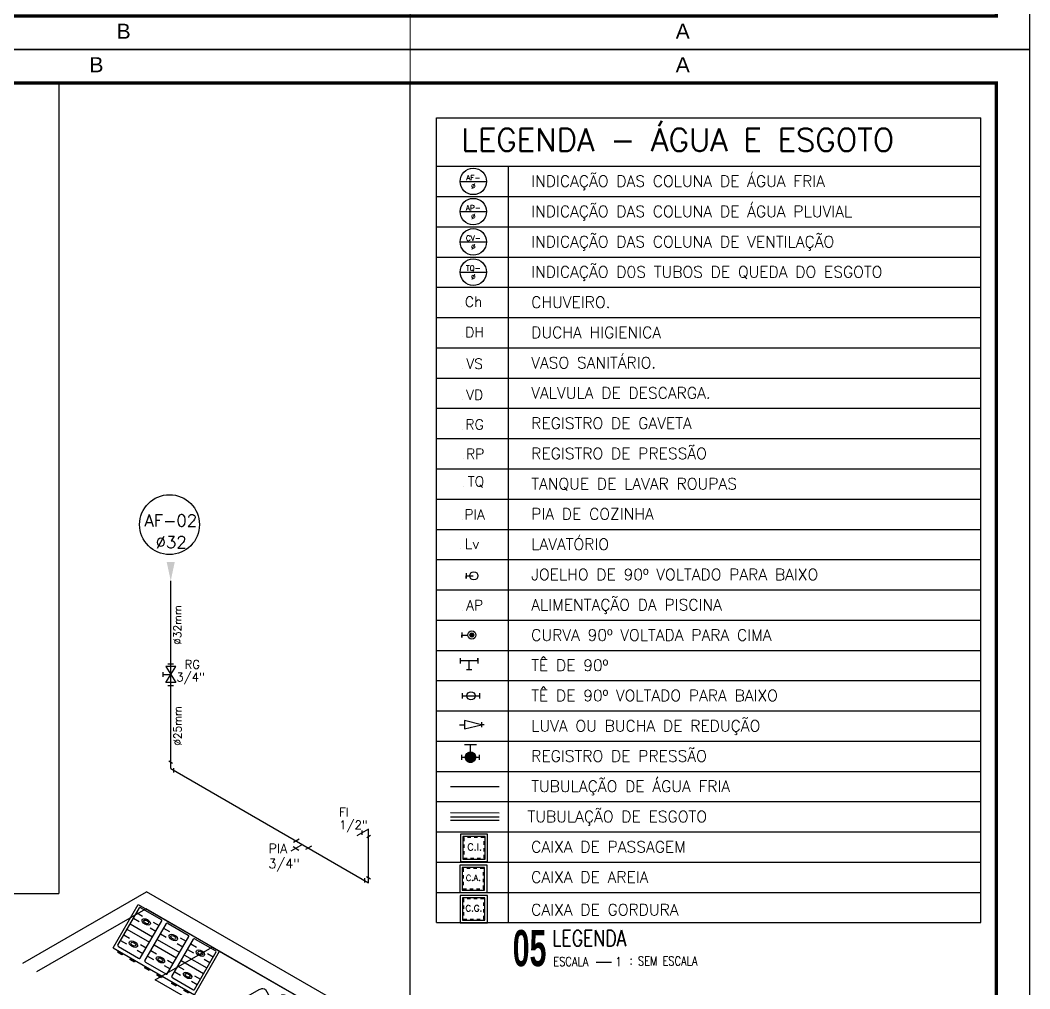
# Model space of a CAD drawing. Header units: millimetres. Extents: x -336 to -33, y -135 to 770.
# Drawn here: x -282.1 to -251.97, y 668.27 to 697.19 of the extents above; entities that cross this region are included whole.
import ezdxf
from ezdxf.enums import TextEntityAlignment as Align

# ---------------------------------------------------------------- set-up
doc = ezdxf.new("R2010")
doc.units = ezdxf.units.MM
doc.header["$LTSCALE"] = 50
doc.header["$MEASUREMENT"] = 0
for name, pattern in [('CONTINU', [0]), ('HIDDEN', [0.375, 0.25, -0.125]), ('HIDDENX2', [0.75, 0.5, -0.25])]:
    doc.linetypes.add(name, pattern=pattern)
doc.layers.get('0').update_dxf_attribs({"linetype": 'CONTINUOUS'})
for name, color, linetype in [('-HIDRO', 8, 'CONTINUOUS'), ('a-pem-m', 6, 'CONTINUOUS'), ('A-PEN-R', 1, 'CONTINUOUS'), ('A-PEN-Y', 2, 'CONTINUOUS'), ('AF', 5, 'CONTINUOUS'), ('CONEXAO_AG_FRIA', 2, 'CONTINUOUS'), ('CONEXÃO_HIDRÁULICA', 2, 'CONTINUOUS'), ('Diametro', 2, 'CONTINUOUS'), ('Eixo', 4, 'HIDDENX2'), ('HIDROGRAFIA', 4, 'CONTINUOUS'), ("LINHA - PROJETU'S", 1, 'CONTINUOUS'), ("PRANCHA - PROJETU'S", 7, 'CONTINUOUS'), ('Prumadas_L', 1, 'CONTINUOUS'), ('Prumadas_Q', 3, 'CONTINUOUS'), ('Prumadas_T', 2, 'CONTINUOUS'), ('TUBULAÇÃO_ESGOTO', 5, 'CONTINUOUS'), ('TUBULAÇÃO_HIDRÁULICA', 5, 'CONTINUOUS'), ('TXT_0', 7, 'CONTINUOUS'), ('TXT_1', 2, 'CONTINUOUS'), ('TXT_2', 6, 'CONTINUOUS')]:
    doc.layers.add(name, color=color, linetype=linetype)
doc.styles.add('ADITIVOCAD', font='ROMANS.shx')
doc.styles.add('ARIAL', font='arial.ttf', dxfattribs={"height": 2})
doc.styles.add('R80', font='simplex.shx', dxfattribs={"height": 12})
doc.styles.add('REG140', font='romans.shx', dxfattribs={"width": 0.8, "height": 0.35})
doc.styles.add('REG80', font='romans.shx', dxfattribs={"width": 0.8, "height": 0.2})
doc.styles.add('ROMANS', font='romans', dxfattribs={"height": 0.1})
doc.styles.add('SANSSERIF2', font='sanssb__.ttf', dxfattribs={"width": 0.8})

# ---------------------------------------------------------------- blocks, each defined once
blk = doc.blocks.new('ADFSGASDFG')
at = {"layer": "PRANCHA - PROJETU'S", "color": 1}
for p, q in [((360.678, 107.346), (276.578, 107.346)), ((360.678, 47.946), (360.678, 107.346)), ((276.578, 47.946), (360.678, 47.946))]:
    blk.add_line(p, q, dxfattribs=at)
at = {"layer": "PRANCHA - PROJETU'S", "color": 4, "const_width": 0.1}
blk.add_lwpolyline([(279.078, 106.346), (359.678, 106.346), (359.678, 48.946), (279.078, 48.946)], close=True, dxfattribs=at)
blk = doc.blocks.new('CRBODADOSÇ')
at = {"layer": "PRANCHA - PROJETU'S", "color": 3}
blk.add_line((164.825, 196.917), (165.288, 196.917), dxfattribs=at)
at = {"layer": "PRANCHA - PROJETU'S", "color": 3, "style": 'REG80', "width": 0.8}
for s, p in [('ESCALA', (163.548, 196.799)), ('1', (165.407, 196.799)), (':', (165.829, 196.842))]:
    blk.add_text(s, height=0.27, dxfattribs=at).set_placement(p)
at = {"layer": "PRANCHA - PROJETU'S", "color": 2, "style": 'REG140', "width": 0.8}
for tag, p in [('PROJETO', (163.521, 198.067)), ('DESENHO', (163.516, 197.395))]:
    blk.add_attdef(tag, p, '', height=0.472, dxfattribs=at)
at = {"layer": "PRANCHA - PROJETU'S", "style": 'SANSSERIF2', "width": 0.6}
blk.add_attdef('00', text='', height=1.08, dxfattribs=at).set_placement((162.84, 196.795), align=Align.CENTER)
at = {"layer": "PRANCHA - PROJETU'S", "color": 3, "style": 'REG80', "width": 0.8}
blk.add_attdef('ESCALA', (166.075, 196.813), '', height=0.27, dxfattribs=at)
blk = doc.blocks.new('Adh_Afn')
blk.add_line((-0.25, 0), (0.25, 0))
blk.add_circle((0, 0), 0.25)
at = {"flags": 8}
for tag, p in [('$AF', (0, 0.07)), ('$DIAM', (0, -0.091))]:
    blk.add_attdef(tag, text='', height=0.1, dxfattribs=at).set_placement(p, align=Align.MIDDLE)
blk = doc.blocks.new('ADH_HIUTILIZ1')
blk.add_line((0.12, 0), (0.12, 0))
at = {"flags": 8}
blk.add_attdef('$N', text='', height=0.09, dxfattribs=at).set_placement((0.2262, 0.0422), align=Align.MIDDLE)
blk = doc.blocks.new('Adh_cx_j90b')
blk.add_lwpolyline([(-0.068, 0.0225), (-0.068, -0.0225), (-0.068, 0), (-0.0056, 0)])
blk.add_circle((0, 0), 0.0359)
blk = doc.blocks.new('Adh_cx_c90c')
h = blk.add_hatch()
h.set_pattern_fill('_U', color=256, scale=0.002, angle=45, style=0, double=1, pattern_type=0)
h.set_pattern_definition([(45, (-6.0733674, -5.0413484), (-0.00141421356, 0.00141421356), []), (135, (-6.0733674, -5.0413484), (-0.00141421356, -0.00141421356), [])])
h.paths.add_polyline_path([(-0.017, 0, 1), (0.017, 0, 1)])
blk.add_lwpolyline([(-0.088, 0.0225), (-0.088, -0.0225), (-0.088, 0), (-0.0359, 0)])
for radius in [0.0359, 0.017]:
    blk.add_circle((0, 0), radius)
blk = doc.blocks.new('Adh_cx_te90')
for p, q in [((-0.075, -0.0225), (-0.075, 0.0225)), ((0.075, 0), (-0.075, 0)), ((0, -0.075), (0, 0)), ((0.075, 0), (0.075, 0.0225)), ((0.075, 0.0225), (0.075, -0.0225)), ((-0.0225, -0.075), (0.0225, -0.075))]:
    blk.add_line(p, q)
blk = doc.blocks.new('Adh_cx_te90b')
for p, q in [((-0.078, 0.0225), (-0.078, -0.0225)), ((-0.078, 0), (0.078, 0)), ((0.078, -0.0225), (0.078, 0.0225))]:
    blk.add_line(p, q)
blk.add_circle((0, 0), 0.0359)
blk = doc.blocks.new('Adh_cx_lvr')
for p, q in [((0, 0), (-0.15, 0.0375)), ((-0.15, 0.0375), (-0.15, -0.0375)), ((-0.15, -0.0375), (0, 0)), ((0, 0.0225), (0, -0.0225)), ((-0.195, 0), (-0.15, 0)), ((0.0225, 0), (0, 0))]:
    blk.add_line(p, q)
blk = doc.blocks.new('Adh_acs_rg')
h = blk.add_hatch()
h.set_pattern_fill('_U', color=256, scale=0.002, angle=45, style=0, double=1)
h.set_pattern_definition([(45, (-7.4131718, -5.1711377), (-0.00141421356, 0.00141421356), []), (135, (-7.4131718, -5.1711377), (-0.00141421356, -0.00141421356), [])])
h.paths.add_polyline_path([(-0.046, 0, 1), (0.046, 0, 1)])
for p, q in [((0.0525, 0.1082), (-0.0525, 0.1082)), ((0, 0.046), (0, 0.1082)), ((-0.078, 0.0225), (-0.078, -0.0225)), ((0.078, -0.0225), (0.078, 0.0225)), ((-0.078, 0), (-0.046, 0)), ((0.046, 0), (0.078, 0))]:
    blk.add_line(p, q)
blk.add_circle((0, 0), 0.046)
blk = doc.blocks.new('Adhs_RefTbl')
at = {"color": 0, "linetype": 'ByBlock', "ltscale": 0.5}
blk.add_line((-0.321, 0), (0.321, 0), dxfattribs=at)
blk = doc.blocks.new('inp_cx')
for p, q in [((40, 40), (-40, 40)), ((-40, 40), (-40, -40)), ((40, -40), (40, 40)), ((-40, -40), (40, -40))]:
    blk.add_line(p, q)
at = {"color": 1, "linetype": 'Continuous', "ltscale": 0.5}
for p, q in [((33, 33), (-33, 33)), ((-33, 33), (-33, -33)), ((33, -33), (33, 33)), ((-33, -33), (33, -33))]:
    blk.add_line(p, q, dxfattribs=at)
at = {"color": 1, "linetype": 'HIDDEN', "ltscale": 0.5}
for p, q in [((30, 30), (-30, 30)), ((-30, 30), (-30, -30)), ((30, -30), (30, 30)), ((-30, -30), (30, -30))]:
    blk.add_line(p, q, dxfattribs=at)
at = {"style": 'R80'}
blk.add_text('C.I.', height=20.59, dxfattribs=at).set_placement((-19.6, -7.5))
blk = doc.blocks.new('_cxgordu')
for p, q in [((40, 40), (-40, 40)), ((-40, 40), (-40, -40)), ((40, -40), (40, 40)), ((-40, -40), (40, -40))]:
    blk.add_line(p, q)
at = {"color": 1, "linetype": 'Continuous', "ltscale": 0.5}
for p, q in [((33, 33), (-33, 33)), ((-33, 33), (-33, -33)), ((33, -33), (33, 33)), ((-33, -33), (33, -33))]:
    blk.add_line(p, q, dxfattribs=at)
at = {"color": 1, "linetype": 'HIDDEN', "ltscale": 0.5}
for p, q in [((30, 30), (-30, 30)), ((-30, 30), (-30, -30)), ((30, -30), (30, 30)), ((-30, -30), (30, -30))]:
    blk.add_line(p, q, dxfattribs=at)
at = {"style": 'R80'}
blk.add_text('C.G.', height=18.48, dxfattribs=at).set_placement((-24.3, -6.9))
blk = doc.blocks.new('_cxareia')
for p, q in [((40, 40), (-40, 40)), ((-40, 40), (-40, -40)), ((40, -40), (40, 40)), ((-40, -40), (40, -40))]:
    blk.add_line(p, q)
at = {"color": 1, "linetype": 'Continuous', "ltscale": 0.5}
for p, q in [((33, 33), (-33, 33)), ((-33, 33), (-33, -33)), ((33, -33), (33, 33)), ((-33, -33), (33, -33))]:
    blk.add_line(p, q, dxfattribs=at)
at = {"color": 1, "linetype": 'HIDDEN', "ltscale": 0.5}
for p, q in [((30, 30), (-30, 30)), ((-30, 30), (-30, -30)), ((30, -30), (30, 30)), ((-30, -30), (30, -30))]:
    blk.add_line(p, q, dxfattribs=at)
at = {"style": 'R80'}
blk.add_text('C.A.', height=17.28, dxfattribs=at).set_placement((-22, -6.1))
blk = doc.blocks.new('*U1045', base_point=(2541.5, 289.3))
for p, q in [((2535.8, 298.7), (2547.3, 280)), ((2535.8, 280), (2547.3, 298.7)), ((2547.3, 298.7), (2535.8, 298.7)), ((2538.2, 302), (2544.9, 302)), ((2541.5, 289.3), (2532.6, 289.3)), ((2547.3, 280), (2535.8, 280)), ((2538.2, 276.7), (2544.9, 276.7))]:
    blk.add_line(p, q)
at = {"linetype": 'Continuous'}
blk.add_line((2532.6, 286.6), (2532.6, 292.1), dxfattribs=at)
blk = doc.blocks.new('Fogão03_6')
at = {"layer": 'a-pem-m', "color": 8}
for p, q in [((-0.35, -0.65), (-0.35, 0)), ((-0.35, 0), (0.35, 0)), ((-0.35, 0), (0.35, 0)), ((-0.35, -0.65), (-0.35, 0)), ((-0.33, -0.59), (-0.33, -0.03)), ((-0.33, -0.59), (-0.33, -0.03)), ((-0.32, -0.02), (-0.1467, -0.02)), ((-0.32, -0.02), (-0.1467, -0.02)), ((-0.1367, -0.59), (-0.1367, -0.03)), ((-0.1367, -0.59), (-0.1367, -0.03)), ((-0.0967, -0.59), (-0.0967, -0.03)), ((-0.0967, -0.59), (-0.0967, -0.03)), ((-0.0867, -0.02), (0.0867, -0.02)), ((-0.0867, -0.02), (0.0867, -0.02)), ((0.0967, -0.59), (0.0967, -0.03)), ((0.0967, -0.59), (0.0967, -0.03)), ((0.1367, -0.59), (0.1367, -0.03)), ((0.1367, -0.59), (0.1367, -0.03)), ((0.1467, -0.02), (0.32, -0.02)), ((0.1467, -0.02), (0.32, -0.02)), ((0.33, -0.59), (0.33, -0.03)), ((0.33, -0.59), (0.33, -0.03)), ((0.35, -0.65), (0.35, 0)), ((0.35, -0.65), (0.35, 0)), ((-0.33, -0.1029), (-0.28, -0.1029)), ((-0.33, -0.1029), (-0.28, -0.1029)), ((-0.1867, -0.1029), (-0.1367, -0.1029)), ((-0.1867, -0.1029), (-0.1367, -0.1029)), ((-0.0967, -0.1029), (-0.0467, -0.1029)), ((-0.0967, -0.1029), (-0.0467, -0.1029)), ((0.0467, -0.1029), (0.0967, -0.1029)), ((0.0467, -0.1029), (0.0967, -0.1029)), ((0.1367, -0.1029), (0.1867, -0.1029)), ((0.1367, -0.1029), (0.1867, -0.1029)), ((0.28, -0.1029), (0.33, -0.1029)), ((0.28, -0.1029), (0.33, -0.1029)), ((-0.33, -0.1857), (-0.28, -0.1857)), ((-0.33, -0.1857), (-0.28, -0.1857)), ((-0.1867, -0.1857), (-0.1367, -0.1857)), ((-0.1867, -0.1857), (-0.1367, -0.1857)), ((-0.0967, -0.1857), (-0.0467, -0.1857)), ((-0.0967, -0.1857), (-0.0467, -0.1857)), ((0.0467, -0.1857), (0.0967, -0.1857)), ((0.0467, -0.1857), (0.0967, -0.1857)), ((0.1367, -0.1857), (0.1867, -0.1857)), ((0.1367, -0.1857), (0.1867, -0.1857)), ((0.28, -0.1857), (0.33, -0.1857)), ((0.28, -0.1857), (0.33, -0.1857)), ((-0.33, -0.2686), (-0.1367, -0.2686)), ((-0.33, -0.2686), (-0.1367, -0.2686)), ((-0.0967, -0.2686), (0.0967, -0.2686)), ((-0.0967, -0.2686), (0.0967, -0.2686)), ((0.1367, -0.2686), (0.33, -0.2686)), ((0.1367, -0.2686), (0.33, -0.2686)), ((-0.33, -0.3514), (-0.1367, -0.3514)), ((-0.33, -0.3514), (-0.1367, -0.3514)), ((-0.0967, -0.3514), (0.0967, -0.3514)), ((-0.0967, -0.3514), (0.0967, -0.3514)), ((0.1367, -0.3514), (0.33, -0.3514)), ((0.1367, -0.3514), (0.33, -0.3514)), ((-0.33, -0.4343), (-0.28, -0.4343)), ((-0.33, -0.4343), (-0.28, -0.4343)), ((-0.1867, -0.4343), (-0.1367, -0.4343)), ((-0.1867, -0.4343), (-0.1367, -0.4343)), ((-0.0967, -0.4343), (-0.0467, -0.4343)), ((-0.0967, -0.4343), (-0.0467, -0.4343)), ((0.0467, -0.4343), (0.0967, -0.4343)), ((0.0467, -0.4343), (0.0967, -0.4343)), ((0.1367, -0.4343), (0.1867, -0.4343)), ((0.1367, -0.4343), (0.1867, -0.4343)), ((0.28, -0.4343), (0.33, -0.4343)), ((0.28, -0.4343), (0.33, -0.4343)), ((-0.33, -0.5171), (-0.28, -0.5171)), ((-0.33, -0.5171), (-0.28, -0.5171)), ((-0.1867, -0.5171), (-0.1367, -0.5171)), ((-0.1867, -0.5171), (-0.1367, -0.5171)), ((-0.0967, -0.5171), (-0.0467, -0.5171)), ((-0.0967, -0.5171), (-0.0467, -0.5171)), ((0.0467, -0.5171), (0.0967, -0.5171)), ((0.0467, -0.5171), (0.0967, -0.5171)), ((0.1367, -0.5171), (0.1867, -0.5171)), ((0.1367, -0.5171), (0.1867, -0.5171)), ((0.28, -0.5171), (0.33, -0.5171)), ((0.28, -0.5171), (0.33, -0.5171)), ((-0.32, -0.6), (-0.1467, -0.6)), ((-0.32, -0.6), (-0.1467, -0.6)), ((-0.0867, -0.6), (0.0867, -0.6)), ((-0.0867, -0.6), (0.0867, -0.6)), ((0.1467, -0.6), (0.32, -0.6)), ((0.1467, -0.6), (0.32, -0.6)), ((-0.35, -0.65), (0.35, -0.65)), ((-0.35, -0.65), (0.35, -0.65)), ((-0.3068, -0.65), (-0.3068, -0.67)), ((-0.3068, -0.65), (-0.3068, -0.67)), ((-0.2669, -0.66), (-0.3068, -0.66)), ((-0.2669, -0.66), (-0.3068, -0.66)), ((-0.2669, -0.67), (-0.3068, -0.67)), ((-0.2669, -0.67), (-0.3068, -0.67)), ((-0.2669, -0.65), (-0.2669, -0.67)), ((-0.2669, -0.65), (-0.2669, -0.67)), ((-0.1998, -0.65), (-0.1998, -0.67)), ((-0.1998, -0.65), (-0.1998, -0.67)), ((-0.1599, -0.66), (-0.1998, -0.66)), ((-0.1599, -0.66), (-0.1998, -0.66)), ((-0.1599, -0.67), (-0.1998, -0.67)), ((-0.1599, -0.67), (-0.1998, -0.67)), ((-0.1599, -0.65), (-0.1599, -0.67)), ((-0.1599, -0.65), (-0.1599, -0.67)), ((-0.0734, -0.65), (-0.0734, -0.67)), ((-0.0734, -0.65), (-0.0734, -0.67)), ((-0.0335, -0.66), (-0.0734, -0.66)), ((-0.0335, -0.66), (-0.0734, -0.66)), ((-0.0335, -0.67), (-0.0734, -0.67)), ((-0.0335, -0.67), (-0.0734, -0.67)), ((-0.0335, -0.65), (-0.0335, -0.67)), ((-0.0335, -0.65), (-0.0335, -0.67)), ((0.0335, -0.65), (0.0335, -0.67)), ((0.0335, -0.65), (0.0335, -0.67)), ((0.0734, -0.66), (0.0335, -0.66)), ((0.0734, -0.66), (0.0335, -0.66)), ((0.0734, -0.67), (0.0335, -0.67)), ((0.0734, -0.67), (0.0335, -0.67)), ((0.0734, -0.65), (0.0734, -0.67)), ((0.0734, -0.65), (0.0734, -0.67)), ((0.1599, -0.65), (0.1599, -0.67)), ((0.1599, -0.65), (0.1599, -0.67)), ((0.1998, -0.66), (0.1599, -0.66)), ((0.1998, -0.66), (0.1599, -0.66)), ((0.1998, -0.67), (0.1599, -0.67)), ((0.1998, -0.67), (0.1599, -0.67)), ((0.1998, -0.65), (0.1998, -0.67)), ((0.1998, -0.65), (0.1998, -0.67)), ((0.2669, -0.65), (0.2669, -0.67)), ((0.2669, -0.65), (0.2669, -0.67)), ((0.3067, -0.66), (0.2669, -0.66)), ((0.3067, -0.66), (0.2669, -0.66)), ((0.3067, -0.67), (0.2669, -0.67)), ((0.3067, -0.67), (0.2669, -0.67)), ((0.3067, -0.65), (0.3067, -0.67)), ((0.3067, -0.65), (0.3067, -0.67))]:
    blk.add_line(p, q, dxfattribs=at)
for centre, radius in [((-0.2333, -0.1443), 0.0341), ((-0.2333, -0.1443), 0.0341), ((-0.2333, -0.1443), 0.02), ((-0.2333, -0.1443), 0.02), ((0, -0.1443), 0.0341), ((0, -0.1443), 0.0341), ((0, -0.1443), 0.02), ((0, -0.1443), 0.02), ((0.2333, -0.1443), 0.0341), ((0.2333, -0.1443), 0.0341), ((0.2333, -0.1443), 0.02), ((0.2333, -0.1443), 0.02), ((-0.2333, -0.4757), 0.0341), ((-0.2333, -0.4757), 0.0341), ((0, -0.4757), 0.0341), ((0, -0.4757), 0.0341), ((0.2333, -0.4757), 0.0341), ((0.2333, -0.4757), 0.0341), ((-0.2333, -0.4757), 0.02), ((-0.2333, -0.4757), 0.02), ((0, -0.4757), 0.02), ((0, -0.4757), 0.02), ((0.2333, -0.4757), 0.02), ((0.2333, -0.4757), 0.02)]:
    blk.add_circle(centre, radius, dxfattribs=at)
for centre, start, end in [((-0.32, -0.03), 89.99946, 179.99964), ((-0.32, -0.03), 89.99946, 179.99964), ((-0.1467, -0.03), 359.99964, 89.99946), ((-0.1467, -0.03), 359.99964, 89.99946), ((-0.0867, -0.03), 89.99946, 179.99964), ((-0.0867, -0.03), 89.99946, 179.99964), ((0.0867, -0.03), 359.99964, 89.99946), ((0.0867, -0.03), 359.99964, 89.99946), ((0.1467, -0.03), 89.99946, 179.99964), ((0.1467, -0.03), 89.99946, 179.99964), ((0.32, -0.03), 359.99964, 89.99946), ((0.32, -0.03), 359.99964, 89.99946), ((-0.32, -0.59), 179.99964, 269.99946), ((-0.32, -0.59), 179.99964, 269.99946), ((-0.1467, -0.59), 269.99946, 359.99964), ((-0.1467, -0.59), 269.99946, 359.99964), ((-0.0867, -0.59), 179.99964, 269.99946), ((-0.0867, -0.59), 179.99964, 269.99946), ((0.0867, -0.59), 269.99946, 359.99964), ((0.0867, -0.59), 269.99946, 359.99964), ((0.1467, -0.59), 179.99964, 269.99946), ((0.1467, -0.59), 179.99964, 269.99946), ((0.32, -0.59), 269.99946, 359.99964), ((0.32, -0.59), 269.99946, 359.99964)]:
    blk.add_arc(centre, 0.01, start, end, dxfattribs=at)
blk = doc.blocks.new('Cuba coz')
at = {"color": 8}
blk.add_line((7.5, -4.5), (7.5, -2.41), dxfattribs=at)
for points in [[(13.41, -6.5), (13.41, -20, 0.414214), (17.41, -24), (44.41, -24, 0.414214), (48.41, -20), (48.41, 20, 0.414214), (44.41, 24), (17.41, 24, 0.414214), (13.41, 20), (13.41, 0.74)], [(6.7, 1.75), (6, 1.75, 0.546464), (4.41, -0.73, -0.10784), (4.5, -1.15), (4.5, -5.5)], [(11.72, 2.5), (7.96, 2.5, 0.133256), (7.32, 2.33, 0.106756), (6.71, 1.77, 0.082828), (6.34, 0.99, 0.071352), (6.19, 0, 0.071352), (6.34, -0.99, 0.082828), (6.71, -1.77, 0.106756), (7.32, -2.33, 0.133256), (7.96, -2.5), (11.72, -2.5)], [(4.41, -0.73, 0.293273), (6, -1.75), (6.7, -1.75)], [(13.41, -1), (13.41, -4.5, 0.414214)]]:
    blk.add_lwpolyline(points, format="xyb", dxfattribs=at)
for points in [[(11.72, -2.5, 0.133256), (12.36, -2.33, 0.106756), (12.97, -1.77, 0.082828), (13.35, -0.99, 0.071352), (13.49, 0, 0.071352), (13.35, 0.99, 0.082828), (12.97, 1.77, 0.106756), (12.36, 2.33, 0.133256), (11.72, 2.5, 0.133256), (11.08, 2.33, 0.106756), (10.47, 1.77, 0.082828), (10.1, 0.99, 0.071352), (9.95, 0, 0.071352), (10.1, -0.99, 0.082828), (10.47, -1.77, 0.106756), (11.08, -2.33, 0.133256)], [(12.47, 0.75, 0.133256), (12.28, 0.7, 0.106756), (12.1, 0.53, 0.082828), (11.98, 0.3, 0.071352), (11.94, 0, 0.071352), (11.98, -0.3, 0.082828), (12.1, -0.53, 0.106756), (12.28, -0.7, 0.133256), (12.47, -0.75, 0.133256), (12.66, -0.7, 0.106756), (12.85, -0.53, 0.082828), (12.96, -0.3, 0.071352), (13, 0, 0.071352), (12.96, 0.3, 0.082828), (12.85, 0.53, 0.106756), (12.66, 0.7, 0.133256)], [(6, -6.5), (23, -6.5, 1), (23, -4.5), (6, -4.5, 1)]]:
    blk.add_lwpolyline(points, format="xyb", close=True, dxfattribs=at)
for radius in [3, 1.75]:
    blk.add_circle((30.91, 0), radius, dxfattribs=at)
for centre, radius, start, end in [((6, 0), 3.5, 45.58469, 244.62307), ((6, -5.5), 1.5, 41.81031, 318.18969), ((6, 0), 3.5, 295.37693, 314.41531), ((23, -5.5), 1.25, 233.1301, 126.8699)]:
    blk.add_arc(centre, radius, start, end, dxfattribs=at)
blk = doc.blocks.new('cozinha')
at = {"layer": '-HIDRO', "linetype": 'Continuous'}
for p, q in [((-1.3625, 0.3774), (-0.4377, 1.3021)), ((1.4361, -0.5717), (-0.4377, 1.3021)), ((-1.2564, 0.2713), (-0.4448, 1.0829)), ((1.323, -0.6849), (-0.4448, 1.0829)), ((0.2623, -1.5334), (1.2169, -0.5788)), ((1.323, -0.6849), (1.4361, -0.5717)), ((1.323, -0.6849), (1.429, -0.7909)), ((0.4744, -1.7455), (1.429, -0.7909)), ((0.2623, -1.5334), (0.4744, -1.7455))]:
    blk.add_line(p, q, dxfattribs=at)
at = {"layer": '-HIDRO', "linetype": 'CONTINU'}
blk.add_lwpolyline([(0.7901, -1.0005), (-0.3741, 0.1637), (0.0502, 0.5879), (1.2169, -0.5788)], close=True, dxfattribs=at)
at = {"layer": '-HIDRO', "linetype": 'Continuous', "rotation": 315}
blk.add_blockref('Fogão03_6', (-0.1973, 0.8354), dxfattribs=at)
at = {"layer": '-HIDRO', "xscale": -0.01000000000021828, "yscale": 0.01000000000021828, "zscale": 0.01, "rotation": 45}
blk.add_blockref('Cuba coz', (0.6219, -0.0193, -6.3346), dxfattribs=at)
at = {"layer": 'Diametro', "style": 'ROMANS'}
blk.add_text('DETALHE 02', height=0.1, rotation=315.15393, dxfattribs=at).set_placement((0.0378, -0.4747), align=Align.CENTER)

msp = doc.modelspace()

# ---------------------------------------------------------------- linework, layer by layer
at = {"layer": 'A-PEN-R'}
for p, q in [((-280.945, 695.311), (-280.945, 671.119)), ((-270.465, 667.653), (-270.465, 695.311)), ((-311.256, 671.119), (-280.945, 671.119))]:
    msp.add_line(p, q, dxfattribs=at)
at = {"layer": 'A-PEN-Y'}
for p, q in [((-273.772, 672.735), (-273.945, 672.635)), ((-273.957, 672.515), (-273.784, 672.415)), ((-273.411, 672.527), (-273.584, 672.427)), ((-271.822, 671.576), (-271.822, 671.443)), ((-271.76, 671.626), (-271.645, 671.559))]:
    msp.add_line(p, q, dxfattribs=at)
at = {"layer": 'AF'}
for p, q in [((-277.608, 674.85), (-277.608, 680.45)), ((-277.608, 674.85), (-271.703, 671.44)), ((-271.703, 673.041), (-272.049, 672.841)), ((-271.703, 671.44), (-271.703, 673.041)), ((-273.674, 672.579), (-274.021, 672.379))]:
    msp.add_line(p, q, dxfattribs=at)
at = {"layer": 'CONEXÃO_HIDRÁULICA'}
for p, q in [((-277.552, 674.998), (-277.664, 675.063)), ((-277.516, 674.732), (-277.516, 674.862)), ((-271.89, 672.869), (-271.89, 672.998)), ((-271.759, 672.792), (-271.646, 672.857))]:
    msp.add_line(p, q, dxfattribs=at)
at = {"layer": 'Eixo'}
msp.add_line((-269.253, 673.408), (-267.804, 673.407), dxfattribs=at)
at = {"layer": "LINHA - PROJETU'S", "color": 1, "const_width": 0.03}
for points in [[(-252.965, 707.399), (-270.465, 707.399), (-270.465, 696.311)], [(-270.465, 696.311), (-270.465, 695.311)]]:
    msp.add_lwpolyline(points, dxfattribs=at)
at = {"layer": "PRANCHA - PROJETU'S", "color": 1}
msp.add_lwpolyline([(-252.965, 673.061), (-252.965, 695.311), (-270.465, 695.311)], dxfattribs=at)
at = {"layer": 'Prumadas_L'}
msp.add_solid([(-277.608, 680.45), (-277.728, 681.013), (-277.488, 681.013)], dxfattribs=at)
at = {"layer": 'Prumadas_Q'}
msp.add_circle((-277.643, 682.13), 0.893, dxfattribs=at)
at = {"layer": 'TUBULAÇÃO_ESGOTO'}
for p, q in [((-267.804, 673.52), (-269.253, 673.521)), ((-267.804, 673.294), (-269.253, 673.295))]:
    msp.add_line(p, q, dxfattribs=at)
at = {"layer": 'TXT_1'}
for p, q in [((-269.671, 670.246), (-269.671, 694.275)), ((-269.671, 694.275), (-253.425, 694.275)), ((-269.671, 670.246), (-269.671, 694.275)), ((-253.425, 670.246), (-253.425, 694.275)), ((-269.671, 692.83), (-253.425, 692.83)), ((-267.526, 670.246), (-267.526, 692.83)), ((-269.671, 691.926), (-253.425, 691.926)), ((-269.671, 691.023), (-253.425, 691.023)), ((-269.671, 690.12), (-253.425, 690.12)), ((-269.671, 689.216), (-253.425, 689.216)), ((-269.671, 688.313), (-253.425, 688.313)), ((-269.671, 687.41), (-253.425, 687.41)), ((-269.671, 686.506), (-253.425, 686.506)), ((-269.671, 685.603), (-253.425, 685.603)), ((-269.671, 684.699), (-253.425, 684.699)), ((-269.671, 683.796), (-253.425, 683.796)), ((-269.671, 682.893), (-253.425, 682.893)), ((-269.671, 681.989), (-253.425, 681.989)), ((-269.671, 681.086), (-253.425, 681.086)), ((-269.671, 680.183), (-253.425, 680.183)), ((-269.671, 679.279), (-253.425, 679.279)), ((-269.671, 679.279), (-253.425, 679.279)), ((-269.671, 678.376), (-253.425, 678.376)), ((-269.671, 677.473), (-253.425, 677.473)), ((-269.671, 676.569), (-253.425, 676.569)), ((-269.671, 675.666), (-253.425, 675.666)), ((-269.671, 674.763), (-253.425, 674.763)), ((-269.671, 674.763), (-253.425, 674.763)), ((-269.671, 673.859), (-253.425, 673.859)), ((-269.671, 672.956), (-253.425, 672.956)), ((-269.671, 672.052), (-253.425, 672.052)), ((-269.671, 671.149), (-253.425, 671.149)), ((-269.671, 670.246), (-253.425, 670.246))]:
    msp.add_line(p, q, dxfattribs=at)

# ---------------------------------------------------------------- block references
at = {"layer": 'AF', "xscale": 4, "yscale": 2.3094, "zscale": 4}
msp.add_blockref('cozinha', (-276.576, 668.161), dxfattribs=at)
at = {"layer": 'CONEXAO_AG_FRIA', "xscale": 0.02560000000084983, "yscale": 0.02559999999994034, "zscale": 2.56}
msp.add_blockref('*U1045', (-277.608, 677.65), dxfattribs=at)
at = {"layer": 'HIDROGRAFIA', "xscale": 0.01016275671760874, "yscale": 0.01016275671658174, "zscale": 0.01016275671656531}
for name, p in [('inp_cx', (-268.555, 672.479)), ('_cxareia', (-268.574, 671.556)), ('_cxgordu', (-268.563, 670.652))]:
    msp.add_blockref(name, p, dxfattribs=at)
at = {"layer": "PRANCHA - PROJETU'S", "color": 1}
for p in [(-612.643, 648.365), (-612.643, 588.965)]:
    msp.add_blockref('ADFSGASDFG', p, dxfattribs=at)
at = {"layer": "PRANCHA - PROJETU'S"}
msp.add_blockref('CRBODADOSÇ', (-429.737, 472.151), dxfattribs=at).add_auto_attribs({'ESCALA': 'SEM ESCALA', 'DESENHO': 'LEGENDA', '00': '05'})
at = {"layer": 'TUBULAÇÃO_HIDRÁULICA', "xscale": 2.258390381458958, "yscale": 2.258390381458958, "zscale": 2.258390381458958}
msp.add_blockref('Adhs_RefTbl', (-268.528, 674.311), dxfattribs=at)
at = {"layer": 'TXT_1'}
ref = msp.add_blockref('Adh_Afn', (-268.576, 692.378), dxfattribs=dict(at, xscale=1.58087326702086, yscale=1.58087326702086, zscale=1.58087326702127))
ref.add_attrib('$AF', 'AF-', dxfattribs={"layer": '0', "height": 0.1581, "style": 'ADITIVOCAD', "flags": 8}).set_placement((-268.576, 692.489), align=Align.MIDDLE)
ref.add_attrib('$DIAM', '%%C', dxfattribs={"layer": '0', "height": 0.1581, "style": 'ADITIVOCAD', "flags": 8}).set_placement((-268.576, 692.234), align=Align.MIDDLE)
ref = msp.add_blockref('Adh_Afn', (-268.576, 691.475), dxfattribs=dict(at, xscale=1.58087326702086, yscale=1.58087326702086, zscale=1.58087326702127))
ref.add_attrib('$AF', 'AP-', dxfattribs={"layer": '0', "height": 0.1581, "style": 'ADITIVOCAD', "flags": 8}).set_placement((-268.576, 691.586), align=Align.MIDDLE)
ref.add_attrib('$DIAM', '%%C', dxfattribs={"layer": '0', "height": 0.1581, "style": 'ADITIVOCAD', "flags": 8}).set_placement((-268.576, 691.331), align=Align.MIDDLE)
ref = msp.add_blockref('Adh_Afn', (-268.576, 690.571), dxfattribs=dict(at, xscale=1.58087326702086, yscale=1.58087326702086, zscale=1.58087326702127))
ref.add_attrib('$AF', 'CV-', dxfattribs={"layer": '0', "height": 0.1581, "style": 'ADITIVOCAD', "flags": 8}).set_placement((-268.576, 690.682), align=Align.MIDDLE)
ref.add_attrib('$DIAM', '%%C', dxfattribs={"layer": '0', "height": 0.1581, "style": 'ADITIVOCAD', "flags": 8}).set_placement((-268.576, 690.428), align=Align.MIDDLE)
ref = msp.add_blockref('Adh_Afn', (-268.576, 689.668), dxfattribs=dict(at, xscale=1.58087326702086, yscale=1.58087326702086, zscale=1.58087326702127))
ref.add_attrib('$AF', 'TQ-', dxfattribs={"layer": '0', "height": 0.1581, "style": 'ADITIVOCAD', "flags": 8}).set_placement((-268.576, 689.779), align=Align.MIDDLE)
ref.add_attrib('$DIAM', '%%C', dxfattribs={"layer": '0', "height": 0.1581, "style": 'ADITIVOCAD', "flags": 8}).set_placement((-268.576, 689.524), align=Align.MIDDLE)
ref = msp.add_blockref('ADH_HIUTILIZ1', (-269.334, 688.643), dxfattribs=dict(at, xscale=3.387585572188437, yscale=3.387585572188437, zscale=3.387585572188437))
ref.add_attrib('$N', 'Ch', dxfattribs={"layer": '0', "height": 0.3049, "style": 'ADITIVOCAD', "flags": 8}).set_placement((-268.567, 688.786), align=Align.MIDDLE)
ref = msp.add_blockref('ADH_HIUTILIZ1', (-269.303, 687.733), dxfattribs=dict(at, xscale=3.387585572188437, yscale=3.387585572188437, zscale=3.387585572188437))
ref.add_attrib('$N', 'DH', dxfattribs={"layer": '0', "height": 0.3049, "style": 'ADITIVOCAD', "flags": 8}).set_placement((-268.537, 687.876), align=Align.MIDDLE)
ref = msp.add_blockref('ADH_HIUTILIZ1', (-269.303, 686.791), dxfattribs=dict(at, xscale=3.387585572188437, yscale=3.387585572188437, zscale=3.387585572188437))
ref.add_attrib('$N', 'VS', dxfattribs={"layer": '0', "height": 0.3049, "style": 'ADITIVOCAD', "flags": 8}).set_placement((-268.537, 686.934), align=Align.MIDDLE)
ref = msp.add_blockref('ADH_HIUTILIZ1', (-269.303, 685.861), dxfattribs=dict(at, xscale=3.387585572188437, yscale=3.387585572188437, zscale=3.387585572188437))
ref.add_attrib('$N', 'VD', dxfattribs={"layer": '0', "height": 0.3049, "style": 'ADITIVOCAD', "flags": 8}).set_placement((-268.537, 686.004), align=Align.MIDDLE)
ref = msp.add_blockref('ADH_HIUTILIZ1', (-269.303, 684.976), dxfattribs=dict(at, xscale=3.387585572188437, yscale=3.387585572188437, zscale=3.387585572188437))
ref.add_attrib('$N', 'RG', dxfattribs={"layer": '0', "height": 0.3049, "style": 'ADITIVOCAD', "flags": 8}).set_placement((-268.537, 685.12), align=Align.MIDDLE)
ref = msp.add_blockref('ADH_HIUTILIZ1', (-269.286, 684.097), dxfattribs=dict(at, xscale=3.387585572188437, yscale=3.387585572188437, zscale=3.387585572188437))
ref.add_attrib('$N', 'RP', dxfattribs={"layer": '0', "height": 0.3049, "style": 'ADITIVOCAD', "flags": 8}).set_placement((-268.52, 684.24), align=Align.MIDDLE)
ref = msp.add_blockref('ADH_HIUTILIZ1', (-269.264, 683.259), dxfattribs=dict(at, xscale=3.387585572188437, yscale=3.387585572188437, zscale=3.387585572188437))
ref.add_attrib('$N', 'TQ', dxfattribs={"layer": '0', "height": 0.3049, "style": 'ADITIVOCAD', "flags": 8}).set_placement((-268.498, 683.402), align=Align.MIDDLE)
ref = msp.add_blockref('ADH_HIUTILIZ1', (-269.303, 682.29), dxfattribs=dict(at, xscale=3.387585572188437, yscale=3.387585572188437, zscale=3.387585572188437))
ref.add_attrib('$N', 'PIA', dxfattribs={"layer": '0', "height": 0.3049, "style": 'ADITIVOCAD', "flags": 8}).set_placement((-268.537, 682.433), align=Align.MIDDLE)
ref = msp.add_blockref('ADH_HIUTILIZ1', (-269.38, 681.417), dxfattribs=dict(at, xscale=3.387585572188437, yscale=3.387585572188437, zscale=3.387585572188437))
ref.add_attrib('$N', 'Lv', dxfattribs={"layer": '0', "height": 0.3049, "style": 'ADITIVOCAD', "flags": 8}).set_placement((-268.614, 681.56), align=Align.MIDDLE)
at = {"layer": 'TXT_1', "xscale": 3.387585572188437, "yscale": 3.387585572188437, "zscale": 3.387585572188437}
for name, p in [('Adh_cx_j90b', (-268.56, 680.602)), ('Adh_cx_c90c', (-268.621, 678.834)), ('Adh_cx_te90', (-268.7, 678.062)), ('Adh_cx_te90b', (-268.647, 677.017)), ('Adh_cx_lvr', (-268.329, 676.157)), ('Adh_acs_rg', (-268.66, 675.185))]:
    msp.add_blockref(name, p, dxfattribs=at)
at = {"layer": 'TXT_1'}
ref = msp.add_blockref('ADH_HIUTILIZ1', (-269.303, 679.58), dxfattribs=dict(at, xscale=3.387585572188437, yscale=3.387585572188437, zscale=3.387585572188437))
ref.add_attrib('$N', 'AP', dxfattribs={"layer": '0', "height": 0.3049, "style": 'ADITIVOCAD', "flags": 8}).set_placement((-268.537, 679.723), align=Align.MIDDLE)

# ---------------------------------------------------------------- texts
at = {"layer": 'CONEXAO_AG_FRIA', "style": 'ROMANS'}
for s, height, p in [('RG', 0.256, (-277.196, 677.828)), ('3/4"', 0.256, (-277.443, 677.45)), ('FI', 0.256, (-272.582, 673.42)), ('1/2"', 0.256, (-272.582, 673.036)), ('PIA', 0.28, (-274.691, 672.32)), ('3/4"', 0.28, (-274.691, 671.87))]:
    msp.add_text(s, height=height, dxfattribs=at).set_placement(p)
at = {"layer": 'Diametro', "style": 'ROMANS'}
for s, p in [('%%C32mm', (-277.295, 679.134)), ('%%C25mm', (-277.29, 676.12))]:
    msp.add_text(s, height=0.2304, rotation=90, dxfattribs=at).set_placement(p, align=Align.CENTER)
at = {"layer": "PRANCHA - PROJETU'S", "color": 50, "linetype": 'Continuous', "style": 'ARIAL'}
for s, p in [('B', (-279.013, 696.861)), ('A', (-262.325, 696.861)), ('B', (-279.825, 695.861)), ('A', (-262.325, 695.861))]:
    msp.add_text(s, height=0.45, dxfattribs=at).set_placement(p, align=Align.MIDDLE)
at = {"layer": 'Prumadas_T', "style": 'ROMANS'}
for s, p in [('AF-02', (-277.608, 682.073)), ('%%C32', (-277.596, 681.425))]:
    msp.add_text(s, height=0.36, dxfattribs=at).set_placement(p, align=Align.CENTER)
at = {"layer": 'TXT_0', "style": 'ADITIVOCAD'}
for s, height, p in [('INDICAÇÃO DAS COLUNA DE ÁGUA FRIA', 0.33876, (-266.848, 692.215)), ('INDICAÇÃO DAS COLUNA DE ÁGUA PLUVIAL', 0.33876, (-266.848, 691.311)), ('INDICAÇÃO DAS COLUNA DE VENTILAÇÃO', 0.33876, (-266.848, 690.408)), ('INDICAÇÃO D0S TUBOS DE QUEDA DO ESGOTO', 0.33876, (-266.848, 689.505)), ('CHUVEIRO.', 0.3388, (-266.848, 688.601)), ('DUCHA HIGIENICA', 0.33876, (-266.848, 687.698)), ('VASO SANITÁRIO.', 0.33876, (-266.848, 686.795)), ('VALVULA DE DESCARGA.', 0.33876, (-266.848, 685.891)), ('REGISTRO DE GAVETA', 0.33876, (-266.848, 684.988)), ('REGISTRO DE PRESSÃO', 0.33876, (-266.848, 684.084)), ('TANQUE DE LAVAR ROUPAS', 0.33876, (-266.848, 683.181)), ('PIA DE COZINHA', 0.33876, (-266.848, 682.278)), ('LAVATÓRIO', 0.3388, (-266.848, 681.374)), ('JOELHO DE 90º VOLTADO PARA BAIXO', 0.33876, (-266.848, 680.471)), ('ALIMENTAÇÃO DA PISCINA', 0.33876, (-266.848, 679.568)), ('CURVA 90º VOLTADA PARA CIMA', 0.33876, (-266.848, 678.664)), ('TÊ DE 90º', 0.3388, (-266.848, 677.761)), ('TÊ DE 90º VOLTADO PARA BAIXO', 0.33876, (-266.848, 676.858)), ('LUVA OU BUCHA DE REDUÇÃO', 0.33876, (-266.848, 675.954)), ('REGISTRO DE PRESSÃO', 0.33876, (-266.848, 675.051)), ('TUBULAÇÃO DE ÁGUA FRIA', 0.33876, (-266.848, 674.148)), ('TUBULAÇÃO DE ESGOTO', 0.33876, (-266.959, 673.244)), ('CAIXA DE PASSAGEM', 0.33876, (-266.848, 672.341)), ('CAIXA DE AREIA', 0.33876, (-266.848, 671.438)), ('CAIXA DE GORDURA', 0.33876, (-266.848, 670.463))]:
    msp.add_text(s, height=height, dxfattribs=at).set_placement(p)
at = {"layer": 'TXT_2', "style": 'ADITIVOCAD'}
msp.add_text('LEGENDA - ÁGUA E ESGOTO', height=0.67752, dxfattribs=at).set_placement((-268.934, 693.281))

doc.saveas('drawing.dxf')
